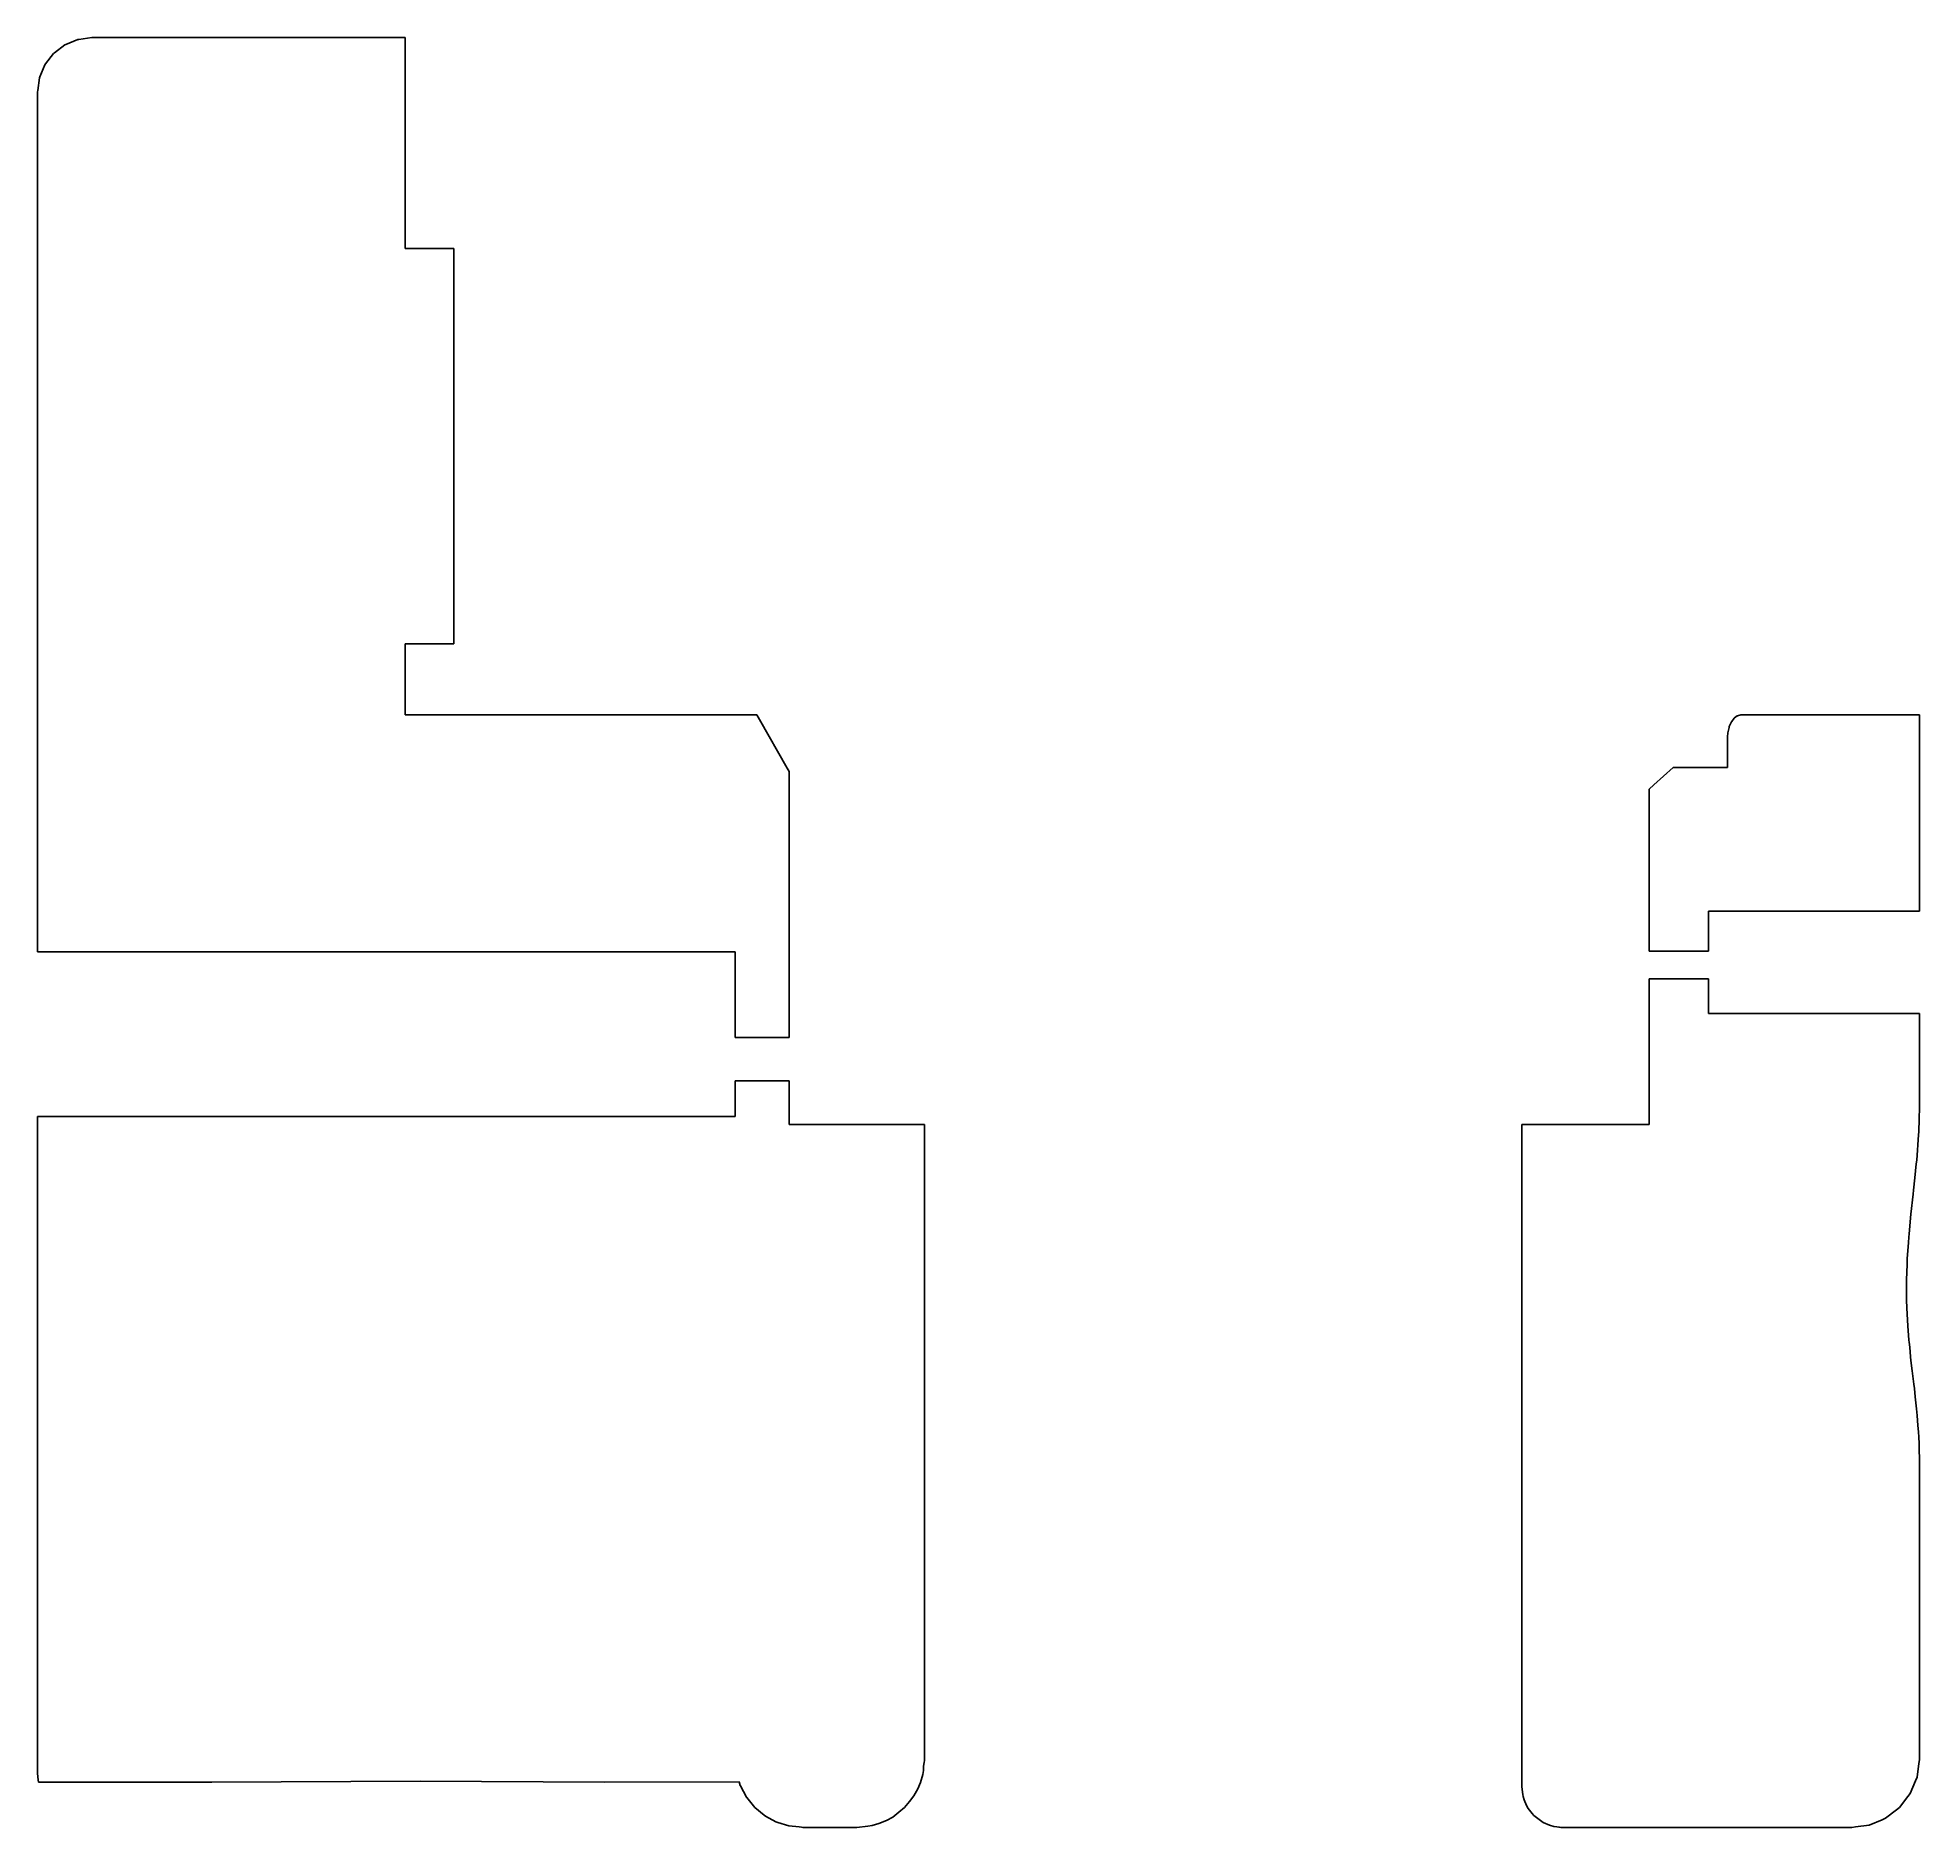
# Model space of a CAD drawing. Header units: metres. Extents: x 2.4 to 72, y -16 to 50.2.
import ezdxf

# ---------------------------------------------------------------- set-up
doc = ezdxf.new("R2010")
doc.units = ezdxf.units.M

msp = doc.modelspace()

# ---------------------------------------------------------------- linework, layer by layer
for p, q in [((3.437, 49.947), (3.882, 50.132)), ((3.882, 50.132), (3.922, 50.137)), ((3.922, 50.137), (4.4, 50.2)), ((4.4, 50.2), (5.54, 50.2)), ((5.54, 50.2), (5.658, 50.2)), ((5.658, 50.2), (5.817, 50.2)), ((5.817, 50.2), (6.018, 50.2)), ((6.018, 50.2), (6.253, 50.2)), ((6.253, 50.2), (6.499, 50.2)), ((6.499, 50.2), (6.711, 50.2)), ((6.711, 50.2), (12.209, 50.2)), ((12.209, 50.2), (12.261, 50.2)), ((12.261, 50.2), (12.349, 50.2)), ((12.349, 50.2), (12.452, 50.2)), ((12.452, 50.2), (12.551, 50.2)), ((12.551, 50.2), (12.633, 50.2)), ((12.633, 50.2), (13.097, 50.2)), ((13.097, 50.2), (13.184, 50.2)), ((13.184, 50.2), (13.246, 50.2)), ((13.246, 50.2), (15.052, 50.2)), ((15.052, 50.2), (15.138, 50.2)), ((15.138, 50.2), (16, 50.2)), ((16, 50.2), (16, 49.8)), ((2.692, 49.232), (2.986, 49.614)), ((2.986, 49.614), (3.018, 49.639)), ((3.018, 49.639), (3.4, 49.932)), ((3.4, 49.932), (3.437, 49.947)), ((16, 49.8), (16, 45.2)), ((2.468, 48.718), (2.483, 48.755)), ((2.483, 48.755), (2.668, 49.2)), ((2.668, 49.2), (2.692, 49.232)), ((2.4, 48.2), (2.405, 48.24)), ((2.4, 47.97), (2.4, 48.2)), ((2.405, 48.24), (2.468, 48.718)), ((2.4, 43.821), (2.4, 47.97)), ((16, 45.2), (16, 43.917)), ((16, 43.917), (16, 43.856)), ((16, 43.856), (16, 42.5)), ((2.4, 43.406), (2.4, 43.821)), ((2.4, 43.304), (2.4, 43.406)), ((2.4, 43.2), (2.4, 43.304)), ((2.4, 42.806), (2.4, 43.2)), ((2.4, 42.702), (2.4, 42.806)), ((2.4, 40.997), (2.4, 42.702)), ((16, 42.5), (16, 42.494)), ((16, 42.494), (16, 42.399)), ((16, 42.494), (16, 42.494)), ((16, 42.399), (17.676, 42.399)), ((17.676, 42.399), (17.8, 42.399)), ((17.8, 42.399), (17.8, 41.327)), ((17.8, 41.327), (17.8, 40.555)), ((2.4, 40.645), (2.4, 40.997)), ((2.4, 40.352), (2.4, 40.645)), ((17.8, 40.555), (17.8, 40.116)), ((2.4, 40.132), (2.4, 40.352)), ((2.4, 35.941), (2.4, 40.132)), ((17.8, 40.116), (17.8, 27.782)), ((2.4, 35.755), (2.4, 35.941)), ((2.4, 35.622), (2.4, 35.755)), ((2.4, 33.82), (2.4, 35.622)), ((2.4, 28.724), (2.4, 33.82)), ((2.4, 24.5), (2.4, 28.724)), ((16.584, 27.782), (16, 27.782)), ((16, 27.782), (16, 25.488)), ((17.4, 27.782), (16.584, 27.782)), ((17.8, 27.782), (17.4, 27.782)), ((16, 25.488), (16, 25.292)), ((16, 25.292), (16, 25.2)), ((16, 25.2), (16, 25.159)), ((16, 25.159), (16, 25.148)), ((16, 25.148), (17.59, 25.148)), ((17.59, 25.148), (19.17, 25.148)), ((19.17, 25.148), (29, 25.148)), ((29, 25.148), (29.097, 24.978)), ((65.265, 25.115), (65.157, 25.037)), ((65.274, 25.12), (65.265, 25.115)), ((65.392, 25.147), (65.274, 25.12)), ((65.4, 25.148), (65.392, 25.147)), ((71.454, 25.148), (65.4, 25.148)), ((72, 25.148), (71.454, 25.148)), ((72, 24.498), (72, 25.148)), ((2.4, 16.387), (2.4, 24.5)), ((29.097, 24.978), (30.128, 23.182)), ((64.915, 24.484), (64.904, 24.341)), ((64.923, 24.535), (64.915, 24.484)), ((64.96, 24.687), (64.923, 24.535)), ((64.971, 24.723), (64.96, 24.687)), ((65.035, 24.869), (64.971, 24.723)), ((65.046, 24.893), (65.035, 24.869)), ((65.059, 24.91), (65.046, 24.893)), ((65.147, 25.028), (65.059, 24.91)), ((65.157, 25.037), (65.147, 25.028)), ((72, 19.195), (72, 24.498)), ((72, 24.498), (72, 24.498)), ((64.904, 24.341), (64.9, 24.276)), ((64.9, 24.276), (64.9, 23.2)), ((30.128, 23.182), (30.2, 23.056)), ((30.2, 23.056), (30.2, 15.593)), ((62.888, 23.2), (62.184, 22.566)), ((63.283, 23.2), (62.888, 23.2)), ((64.626, 23.2), (63.283, 23.2)), ((64.9, 23.2), (64.626, 23.2)), ((62.184, 22.566), (62, 22.4)), ((62, 22.4), (62, 16.598)), ((72, 17.886), (72, 19.195)), ((64.2, 17.311), (64.2, 17.886)), ((64.2, 17.886), (67.336, 17.886)), ((67.336, 17.886), (72, 17.886)), ((64.2, 16.737), (64.2, 17.311)), ((64.2, 16.414), (64.2, 16.737)), ((11.889, 16.387), (2.4, 16.387)), ((16.214, 16.387), (11.889, 16.387)), ((28.2, 16.387), (16.214, 16.387)), ((28.2, 15.607), (28.2, 16.387)), ((62, 16.598), (62, 16.414)), ((62, 16.414), (63.97, 16.414)), ((63.97, 16.414), (64.2, 16.414)), ((28.2, 14.503), (28.2, 15.607)), ((30.2, 15.593), (30.2, 14.503)), ((62, 14.912), (62, 15.384)), ((62, 15.384), (62.129, 15.384)), ((62.129, 15.384), (64.2, 15.384)), ((64.2, 15.384), (64.2, 15.04)), ((62, 14.435), (62, 14.912)), ((64.2, 15.04), (64.2, 14.664)), ((64.2, 14.664), (64.2, 14.412)), ((28.2, 13.212), (28.2, 14.503)), ((30.2, 14.503), (30.2, 13.212)), ((62, 14.026), (62, 14.435)), ((62, 10), (62, 14.026)), ((64.2, 14.412), (64.2, 14.107)), ((64.2, 14.107), (67.383, 14.101)), ((67.383, 14.101), (72, 14.109)), ((72, 14.109), (72, 13.438)), ((72, 13.438), (72, 11.879)), ((28.508, 13.212), (28.2, 13.212)), ((30.2, 13.212), (28.508, 13.212)), ((72, 11.879), (72, 11.19)), ((28.2, 11.012), (28.2, 11.614)), ((28.2, 11.614), (29.171, 11.614)), ((29.171, 11.614), (30.2, 11.614)), ((30.2, 11.614), (30.2, 11.533)), ((30.2, 11.533), (30.2, 11.525)), ((30.2, 11.525), (30.2, 10)), ((72, 11.19), (72, 10.632)), ((28.2, 10.635), (28.2, 11.012)), ((28.2, 10.3), (28.2, 10.635)), ((72, 10.632), (71.989, 10.209)), ((2.4, 10.035), (2.4, 10.3)), ((2.4, 10.3), (23.19, 10.3)), ((2.4, -12.707), (2.4, 10.035)), ((23.19, 10.3), (28.2, 10.3)), ((30.2, 10), (30.747, 10)), ((30.747, 10), (35.2, 10)), ((35.2, 10), (35.2, 9.563)), ((57.3, 9.249), (57.3, 10)), ((57.3, 10), (59.676, 10)), ((59.676, 10), (62, 10)), ((71.989, 10.209), (71.976, 9.723)), ((35.2, 9.563), (35.2, 6.994)), ((57.3, 8.743), (57.3, 9.249)), ((71.967, 9.61), (71.901, 8.677)), ((71.976, 9.723), (71.967, 9.61)), ((71.967, 9.61), (71.967, 9.61)), ((57.3, 8.089), (57.3, 8.743)), ((71.885, 8.545), (71.833, 8.025)), ((71.901, 8.677), (71.885, 8.545)), ((57.3, 7.315), (57.3, 8.089)), ((71.833, 8.025), (71.787, 7.574)), ((35.2, 6.994), (35.2, 6.202)), ((35.2, 6.994), (35.2, 6.994)), ((57.3, 6.491), (57.3, 7.315)), ((71.774, 7.417), (71.687, 6.676)), ((71.787, 7.574), (71.774, 7.417)), ((57.3, 5.729), (57.3, 6.491)), ((71.687, 6.676), (71.623, 5.948)), ((35.2, 6.202), (35.2, 5.26)), ((57.3, 5.139), (57.3, 5.729)), ((71.602, 5.632), (71.554, 5.031)), ((71.613, 5.833), (71.602, 5.632)), ((71.623, 5.948), (71.613, 5.833)), ((35.2, 5.26), (35.2, 4.231)), ((57.3, -4.989), (57.3, 5.139)), ((71.554, 5.031), (71.546, 4.825)), ((35.2, 4.231), (35.2, 3.231)), ((71.546, 4.825), (71.524, 4.258)), ((71.524, 4.258), (71.525, 3.953)), ((71.525, 3.953), (71.525, 3.505)), ((71.525, 3.505), (71.538, 3.211)), ((35.2, 3.231), (35.2, 2.409)), ((71.538, 3.211), (71.556, 2.761)), ((35.2, 2.409), (35.2, -7.425)), ((71.556, 2.761), (71.573, 2.553)), ((71.573, 2.553), (71.615, 2.017)), ((71.615, 2.017), (71.623, 1.95)), ((71.623, 1.95), (71.645, 1.762)), ((71.645, 1.762), (71.677, 1.402)), ((71.677, 1.402), (71.689, 1.265)), ((71.689, 1.265), (71.734, 0.889)), ((71.734, 0.889), (71.779, 0.496)), ((71.779, 0.496), (71.794, 0.391)), ((71.794, 0.391), (71.815, 0.236)), ((71.815, 0.236), (71.847, -0.073)), ((71.847, -0.073), (71.869, -0.302)), ((71.869, -0.302), (71.895, -0.522)), ((71.895, -0.522), (71.923, -0.77)), ((71.923, -0.77), (71.936, -0.955)), ((71.936, -0.955), (71.948, -1.138)), ((71.948, -1.138), (71.966, -1.369)), ((71.966, -1.369), (71.982, -1.571)), ((71.982, -1.571), (71.988, -1.802)), ((71.988, -1.802), (71.994, -2.028)), ((71.994, -2.028), (71.997, -2.16)), ((71.997, -2.16), (72, -2.244)), ((72, -2.244), (72, -5.154)), ((57.3, -6.101), (57.3, -4.989)), ((72, -5.154), (72, -7.492)), ((57.3, -7.272), (57.3, -6.101)), ((35.2, -7.425), (35.2, -8.238)), ((57.3, -8.365), (57.3, -7.272)), ((72, -7.492), (72, -8.497)), ((35.2, -8.238), (35.2, -9.165)), ((57.3, -9.303), (57.3, -8.365)), ((72, -8.497), (72, -9.586)), ((35.2, -9.165), (35.2, -10.076)), ((57.3, -10.062), (57.3, -9.303)), ((72, -9.586), (72, -10.371)), ((35.2, -10.076), (35.2, -10.88)), ((57.3, -10.651), (57.3, -10.062)), ((72, -10.371), (72, -10.825)), ((35.2, -10.88), (35.2, -11.533)), ((57.3, -11.093), (57.3, -10.651)), ((57.3, -11.413), (57.3, -11.093)), ((72, -10.825), (72, -11.22)), ((35.2, -11.533), (35.2, -12.032)), ((57.3, -11.658), (57.3, -11.413)), ((57.3, -11.89), (57.3, -11.658)), ((72, -11.22), (72, -11.523)), ((72, -11.523), (72, -11.748)), ((72, -11.748), (72, -11.987)), ((35.2, -12.032), (35.2, -12.392)), ((35.2, -12.392), (35.2, -12.64)), ((57.3, -12.112), (57.3, -11.89)), ((57.3, -14.177), (57.3, -12.112)), ((72, -11.987), (72, -12.031)), ((72, -12.031), (72, -13.5)), ((2.4, -12.767), (2.4, -12.707)), ((2.4, -13.184), (2.4, -12.767)), ((2.4, -13.447), (2.4, -13.184)), ((35.2, -12.64), (35.2, -12.798)), ((35.2, -12.798), (35.2, -12.887)), ((35.2, -12.887), (35.2, -13.5)), ((2.4, -13.45), (2.4, -13.447)), ((2.4, -13.966), (2.4, -13.45)), ((35.161, -13.892), (35.138, -14.047)), ((35.169, -13.736), (35.161, -13.892)), ((35.187, -13.601), (35.169, -13.736)), ((35.199, -13.527), (35.187, -13.601)), ((35.2, -13.5), (35.199, -13.527)), ((71.981, -13.642), (71.915, -14.147)), ((72, -13.5), (71.981, -13.642)), ((2.4, -14), (2.4, -13.966)), ((2.4, -14.002), (2.4, -14)), ((2.4, -14), (2.4, -14)), ((2.401, -14.004), (2.4, -14.002)), ((2.415, -14.238), (2.401, -14.004)), ((2.431, -14.331), (2.415, -14.238)), ((8.841, -14.323), (2.431, -14.331)), ((16.55, -14.293), (8.841, -14.323)), ((23.361, -14.325), (16.55, -14.293)), ((28.346, -14.31), (23.361, -14.325)), ((28.39, -14.455), (28.346, -14.31)), ((28.391, -14.458), (28.39, -14.455)), ((28.619, -14.885), (28.391, -14.458)), ((34.955, -14.569), (34.813, -14.833)), ((35.05, -14.339), (34.955, -14.569)), ((35.138, -14.047), (35.05, -14.339)), ((57.3, -14.213), (57.3, -14.177)), ((57.3, -14.5), (57.3, -14.213)), ((57.331, -14.784), (57.3, -14.5)), ((71.86, -14.279), (71.665, -14.75)), ((71.915, -14.147), (71.86, -14.279)), ((28.63, -14.899), (28.619, -14.885)), ((28.932, -15.268), (28.63, -14.899)), ((29.277, -15.55), (28.932, -15.268)), ((34.468, -15.268), (34.259, -15.439)), ((34.654, -15.04), (34.468, -15.268)), ((34.813, -14.833), (34.654, -15.04)), ((57.344, -14.86), (57.331, -14.784)), ((57.386, -14.984), (57.344, -14.86)), ((57.473, -15.196), (57.386, -14.984)), ((57.532, -15.298), (57.473, -15.196)), ((57.675, -15.485), (57.532, -15.298)), ((71.268, -15.268), (71.154, -15.355)), ((71.578, -14.863), (71.268, -15.268)), ((71.665, -14.75), (71.578, -14.863)), ((29.324, -15.587), (29.277, -15.55)), ((29.706, -15.791), (29.324, -15.587)), ((29.782, -15.823), (29.706, -15.791)), ((30.186, -15.946), (29.782, -15.823)), ((30.573, -15.983), (30.186, -15.946)), ((30.651, -15.995), (30.573, -15.983)), ((30.7, -16), (30.651, -15.995)), ((32.312, -16), (30.7, -16)), ((32.7, -16), (32.312, -16)), ((33.109, -15.96), (32.7, -16)), ((33.268, -15.933), (33.109, -15.96)), ((33.51, -15.86), (33.268, -15.933)), ((33.796, -15.741), (33.51, -15.86)), ((34.027, -15.617), (33.796, -15.741)), ((34.259, -15.439), (34.027, -15.617)), ((57.743, -15.564), (57.675, -15.485)), ((57.935, -15.711), (57.743, -15.564)), ((58.088, -15.819), (57.935, -15.711)), ((58.323, -15.916), (58.088, -15.819)), ((58.477, -15.962), (58.323, -15.916)), ((58.498, -15.964), (58.477, -15.962)), ((58.588, -15.979), (58.498, -15.964)), ((58.666, -15.994), (58.588, -15.979)), ((58.677, -15.995), (58.666, -15.994)), ((58.687, -15.996), (58.677, -15.995)), ((58.738, -15.999), (58.687, -15.996)), ((58.749, -15.999), (58.738, -15.999)), ((58.8, -16), (58.749, -15.999)), ((68.416, -16), (58.8, -16)), ((69.5, -16), (68.416, -16)), ((69.642, -15.981), (69.5, -16)), ((70.147, -15.915), (69.642, -15.981)), ((70.618, -15.72), (70.147, -15.915)), ((70.75, -15.665), (70.618, -15.72)), ((71.154, -15.355), (70.75, -15.665))]:
    msp.add_line(p, q)

doc.saveas('drawing.dxf')
